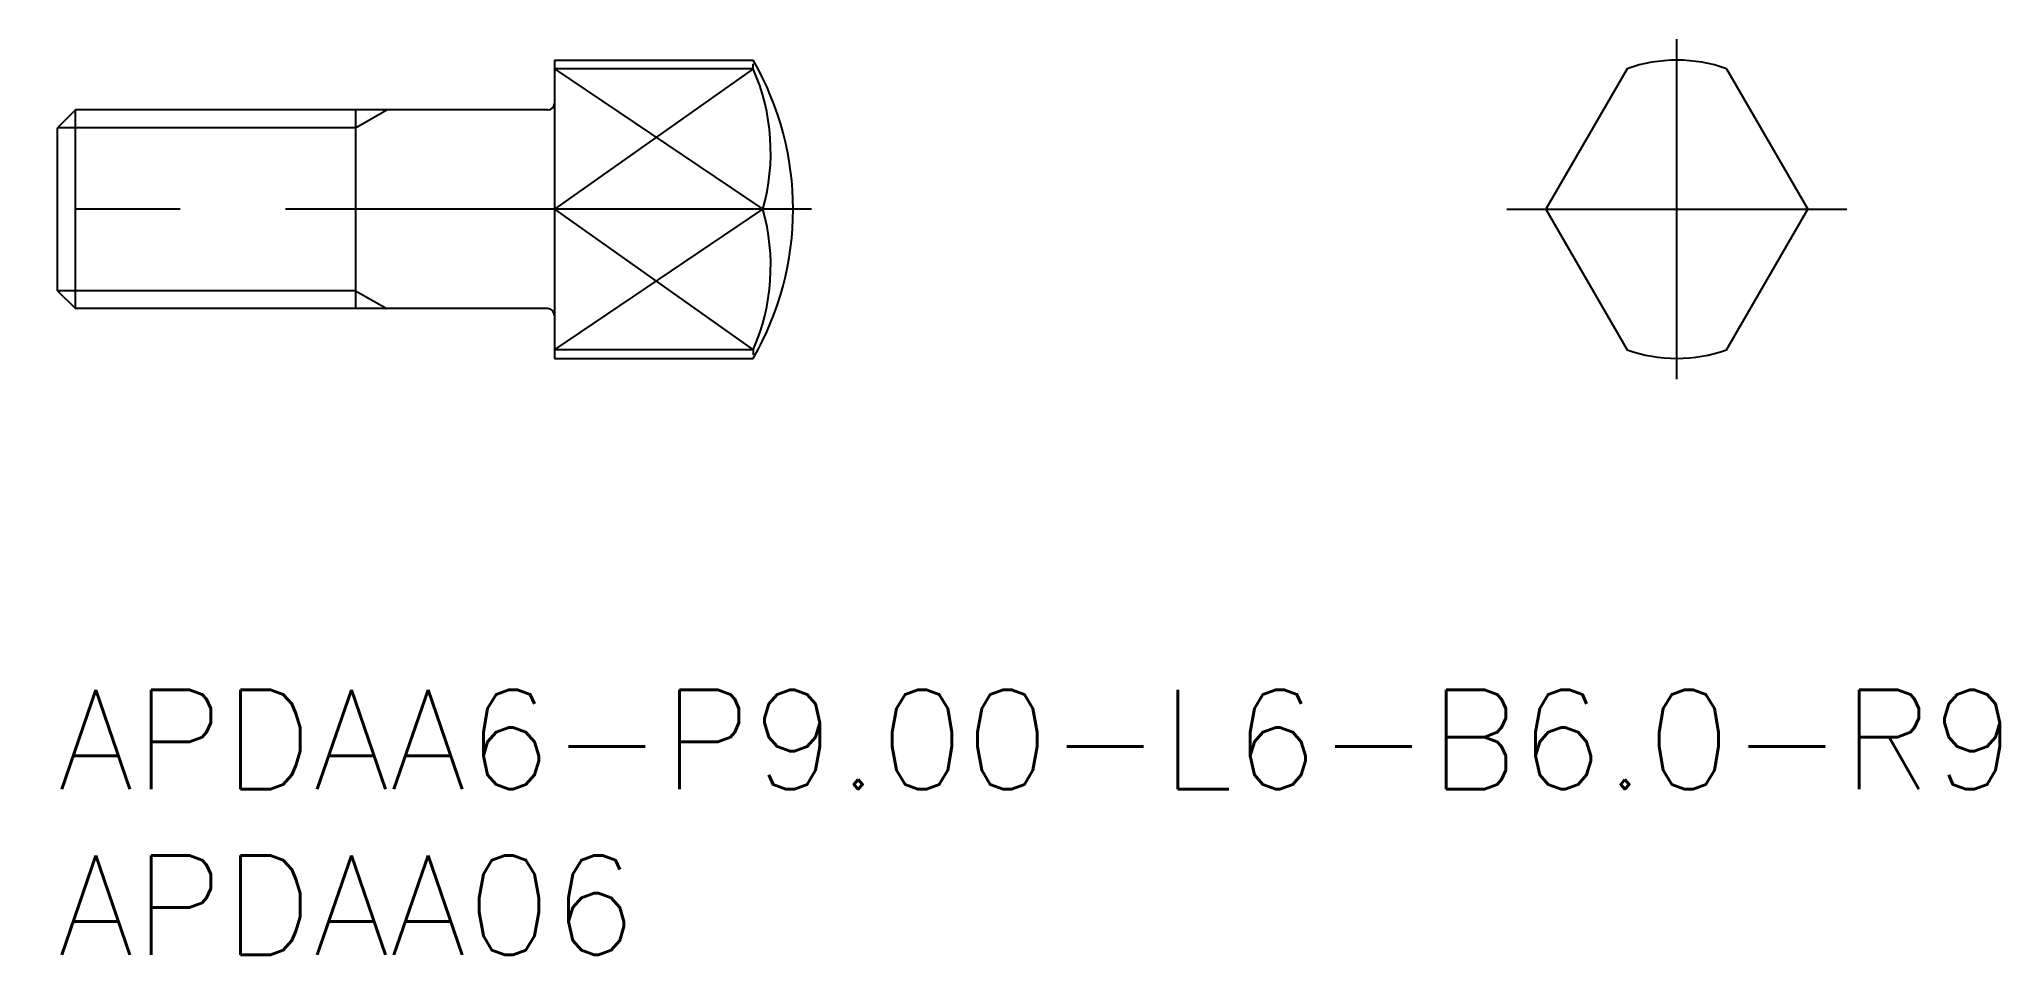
# Model space of a CAD drawing. Extents: x -0.6 to 58.6, y -8 to 19.6.
import ezdxf

# ---------------------------------------------------------------- set-up
doc = ezdxf.new("R2010")
doc.units = 0
doc.header["$LTSCALE"] = 0.5
doc.linetypes.add('CENTER', pattern=[50.8, 31.75, -6.35, 6.35, -6.35])
for name, color, linetype in [('MSM_CENTER', 1, 'CENTER'), ('MSM_CONTINUOUS', 7, 'CONTINUOUS'), ('MSM_NARROW', 5, 'CONTINUOUS'), ('MSM_PART_NUMBER', 7, 'CONTINUOUS')]:
    doc.layers.add(name, color=color, linetype=linetype)
doc.styles.get("Standard").update_dxf_attribs({"font": 'txt.shx', "height": 1.5, "bigfont": 'bigfont.shx'})

# ---------------------------------------------------------------- blocks, each defined once
blk = doc.blocks.new('*U13')
at = {"layer": 'MSM_PART_NUMBER'}
blk.add_text('APDAA6-P9.00-L6-B6.0-R9', height=3, dxfattribs=at).set_placement((0, -3))
blk = doc.blocks.new('*U14')
at = {"layer": 'MSM_PART_NUMBER'}
blk.add_text('APDAA06', height=3, dxfattribs=at).set_placement((0, -8))

msp = doc.modelspace()

# ---------------------------------------------------------------- linework, layer by layer
at = {"layer": 'MSM_CENTER'}
for p, q in [((48.88, 9.368), (48.88, 19.632)), ((22.756, 14.5), (-0.551, 14.5)), ((43.748, 14.5), (54.012, 14.5))]:
    msp.add_line(p, q, dxfattribs=at)
at = {"layer": 'MSM_CONTINUOUS'}
for p, q in [((15, 19), (15, 10)), ((15, 19), (21, 19)), ((21, 18.743), (15, 18.743)), ((47.38, 18.743), (44.931, 14.5)), ((50.38, 18.743), (52.83, 14.5)), ((0.542, 17.5), (0, 16.959)), ((0.542, 11.5), (0.542, 17.5)), ((14.8, 17.5), (0.542, 17.5)), ((9, 17.5), (9, 11.5)), ((0, 12.042), (0, 16.959)), ((21.293, 14.5), (15, 14.5)), ((44.931, 14.5), (47.38, 10.257)), ((50.38, 10.257), (52.83, 14.5)), ((0, 12.042), (0.542, 11.5)), ((14.8, 11.5), (0.542, 11.5)), ((21, 10.257), (15, 10.257)), ((15, 10), (21, 10))]:
    msp.add_line(p, q, dxfattribs=at)
for centre, radius, start, end in [((13.206, 14.5), 9, 330, 30), ((48.88, 14.5), 4.5, 70.52878, 109.47122), ((15.23, 16.213), 6.3, 344.22501, 23.67334), ((14.8, 17.7), 0.2, 270, 0), ((15.23, 12.787), 6.3, 336.32666, 15.77499), ((14.8, 11.3), 0.2, 0, 90), ((48.88, 14.5), 4.5, 250.52878, 289.47122)]:
    msp.add_arc(centre, radius, start, end, dxfattribs=at)
at = {"layer": 'MSM_NARROW'}
for p, q in [((15, 18.743), (21.293, 14.5)), ((21, 18.743), (15, 14.5)), ((21, 18.743), (21, 18.894)), ((9, 16.959), (9.938, 17.5)), ((9, 16.959), (0, 16.959)), ((15, 14.5), (21, 10.257)), ((15, 10.257), (21.293, 14.5)), ((9, 12.042), (0, 12.042)), ((9, 12.042), (9.938, 11.5)), ((21, 10.257), (21, 10.106))]:
    msp.add_line(p, q, dxfattribs=at)

# ---------------------------------------------------------------- block references
at = {"layer": 'MSM_CONTINUOUS'}
for name in ['*U13', '*U14']:
    msp.add_blockref(name, (0, 0), dxfattribs=at)

doc.saveas('drawing.dxf')
